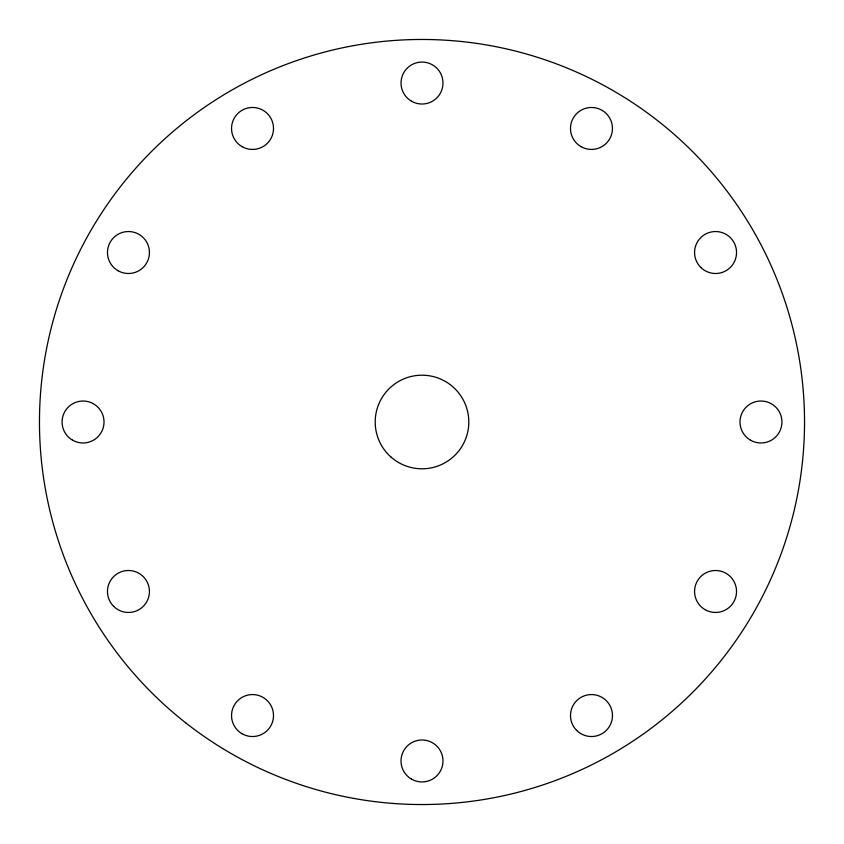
<?xml version="1.0" encoding="UTF-8"?>
<svg xmlns="http://www.w3.org/2000/svg" width="844" height="844" viewBox="0 0 844 844"><rect width="100%" height="100%" fill="white"/><g stroke="black" fill="none" stroke-linecap="round" stroke-linejoin="round"><path stroke-width="1.27" d="M411.513 101.217A20.984 20.984 0 0 0 442.984 83.039A20.984 20.984 0 0 0 411.513 64.872A20.984 20.984 0 0 0 411.513 101.217M185.754 722.875A382.543 382.543 0 0 0 800.682 476.153A382.543 382.543 0 0 0 279.564 66.971A382.543 382.543 0 0 0 185.754 722.875M391.088 457.142A46.81 46.81 0 0 0 467.892 431.2A46.81 46.81 0 0 0 407.019 377.658A46.81 46.81 0 0 0 391.088 457.142M580.989 146.624A20.984 20.984 0 0 0 612.459 128.457A20.984 20.984 0 0 0 580.989 110.279A20.984 20.984 0 0 0 580.989 146.624M700.71 267.358A20.984 20.984 0 0 0 735.82 257.947A20.984 20.984 0 0 0 710.12 232.248A20.984 20.984 0 0 0 700.71 267.358M750.464 440.167A20.984 20.984 0 0 0 781.945 422A20.984 20.984 0 0 0 750.464 403.833A20.984 20.984 0 0 0 750.464 440.167M705.056 609.653A20.984 20.984 0 0 0 736.527 591.475A20.984 20.984 0 0 0 705.056 573.308A20.984 20.984 0 0 0 705.056 609.653M576.642 730.387A20.984 20.984 0 0 0 611.752 720.976A20.984 20.984 0 0 0 586.053 695.277A20.984 20.984 0 0 0 576.642 730.387M411.513 779.128A20.984 20.984 0 0 0 442.984 760.961A20.984 20.984 0 0 0 411.513 742.783A20.984 20.984 0 0 0 411.513 779.128M242.028 733.721A20.984 20.984 0 0 0 273.509 715.543A20.984 20.984 0 0 0 242.028 697.376A20.984 20.984 0 0 0 242.028 733.721M113.613 606.319A20.984 20.984 0 0 0 148.723 596.908A20.984 20.984 0 0 0 123.024 571.209A20.984 20.984 0 0 0 113.613 606.319M72.552 440.167A20.984 20.984 0 0 0 104.023 422A20.984 20.984 0 0 0 72.552 403.833A20.984 20.984 0 0 0 72.552 440.167M117.96 270.692A20.984 20.984 0 0 0 149.441 252.525A20.984 20.984 0 0 0 117.96 234.347A20.984 20.984 0 0 0 117.96 270.692M242.028 146.624A20.984 20.984 0 0 0 273.509 128.457A20.984 20.984 0 0 0 242.028 110.279A20.984 20.984 0 0 0 242.028 146.624"/></g></svg>
